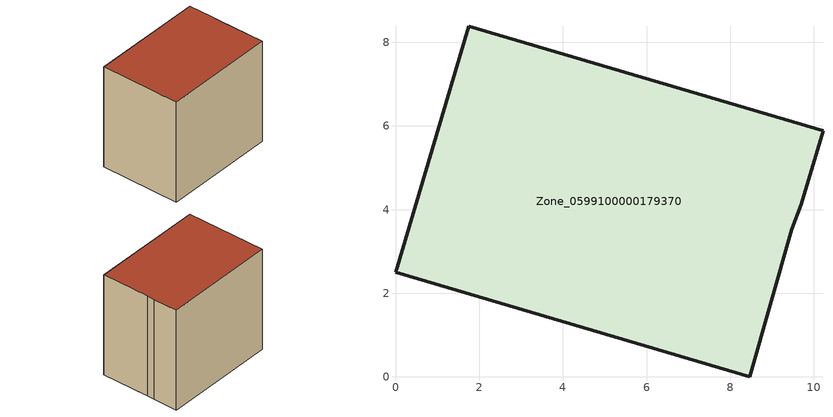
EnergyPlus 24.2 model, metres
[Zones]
Zone_0599100000179370
 floor ground (C_G): 0,2.5 1.75,8.39 10.22,5.89 9.7,4.13 9.48,3.53 8.47,0 z0.47
 wall outside (C_F): 9.48,3.53 9.7,4.13 10.22,5.89 1.75,8.39 0,2.5 8.47,0 9.48,3.53 z0.47:8.54
 roof outside (C_R): 9.7,4.13 10.22,5.89 1.75,8.39 0,2.5 8.47,0 9.48,3.53 z8.54
[BUILDING]
Pand.0599100000179370: North Axis=0; Terrain=City; Loads Convergence Tolerance Value=0.04; Temperature Convergence Tolerance Value=0.4; Solar Distribution=FullExterior; Maximum Number of Warmup Days=25; Minimum Number of Warmup Days=1
[Site:Location]
Rotterdam.The.Hague.AP_ZH_NLD Design_Conditions: Latitude=51.96; Longitude=4.45; Time Zone=1; Elevation=-4.5
[SITE:GROUNDTEMPERATURE:BUILDINGSURFACE]
18, 18, 18, 18, 18, 18, 18, 18, 18, 18, 18, 18
[MATERIAL] Thermal Absorptance=0.9; Solar Absorptance=0.7; Visible Absorptance=0.7
Name | Roughness | Thickness | Conductivity | Density | Specific Heat
G.TI.1965-1974 | MediumSmooth | 0.15 | 0.882353 | 540 | 1210
F.TI.1965-1974 | Rough | 0.3 | 0.697674 | 1920 | 840
R.TI.1965-1974 | MediumRough | 0.2 | 0.232558 | 1500 | 1000
[CONSTRUCTION]
C_G: G.TI.1965-1974
C_F: F.TI.1965-1974
C_R: R.TI.1965-1974
[ZONE]
Zone_0599100000179370: Type=1; Multiplier=1; Ceiling Height=Autocalculate; Volume=Autocalculate; Floor Area=autocalculate; Part of Total Floor Area=Yes
[ZONEINFILTRATION:DESIGNFLOWRATE]
Infil_Zone_0599100000179370: Zone or ZoneList or Space or SpaceList=Zone_0599100000179370; Schedule=AlwaysOn; Design Flow Rate Calculation Method=Flow/Area; Flow Rate per Floor Area=0.003; Constant Term Coefficient=1; Temperature Term Coefficient=0; Velocity Term Coefficient=0; Velocity Squared Term Coefficient=0
[HVACTEMPLATE:ZONE:IDEALLOADSAIRSYSTEM]
Zone_0599100000179370: Maximum Heating Supply Air Temperature=50; Minimum Cooling Supply Air Temperature=13; Maximum Heating Supply Air Humidity Ratio=0.0156; Minimum Cooling Supply Air Humidity Ratio=0.0077; Heating Limit=NoLimit; Cooling Limit=NoLimit; Dehumidification Control Type=ConstantSensibleHeatRatio; Cooling Sensible Heat Ratio=0.7; Dehumidification Setpoint=60; Humidification Control Type=None; Humidification Setpoint=30; Outdoor Air Method=None; Outdoor Air Flow Rate per Person=0.00944; Outdoor Air Flow Rate per Zone Floor Area=0; Outdoor Air Flow Rate per Zone=0; Demand Controlled Ventilation Type=None; Outdoor Air Economizer Type=NoEconomizer; Heat Recovery Type=None; Sensible Heat Recovery Effectiveness=0.7; Latent Heat Recovery Effectiveness=0.65
[ZONECONTROL:THERMOSTAT]
ThermostatControl_Zone_0599100000179370: Zone or ZoneList=Zone_0599100000179370; Control Type Schedule=DualSetpointControlType; Control 1=Thermostat_Zone_0599100000179370; Temperature Difference Between Cutout And Setpoint=0
[THERMOSTATSETPOINT:DUALSETPOINT]
Thermostat_Zone_0599100000179370: Heating Setpoint Temperature Schedule=HeatingSetpoint_Zone_0599100000179370; Cooling Setpoint Temperature Schedule=CoolingSetpoint_Zone_0599100000179370
[SCHEDULE:COMPACT]
HeatingSetpoint_Zone_0599100000179370: Through: 12/31, For: AllDays, Until: 24:00, 21
CoolingSetpoint_Zone_0599100000179370: Through: 12/31, For: AllDays, Until: 24:00, 24
DualSetpointControlType: Through: 12/31, For: AllDays, Until: 24:00, 4
AlwaysOn: Through: 12/31, For: AllDays, Until: 24:00, 1
